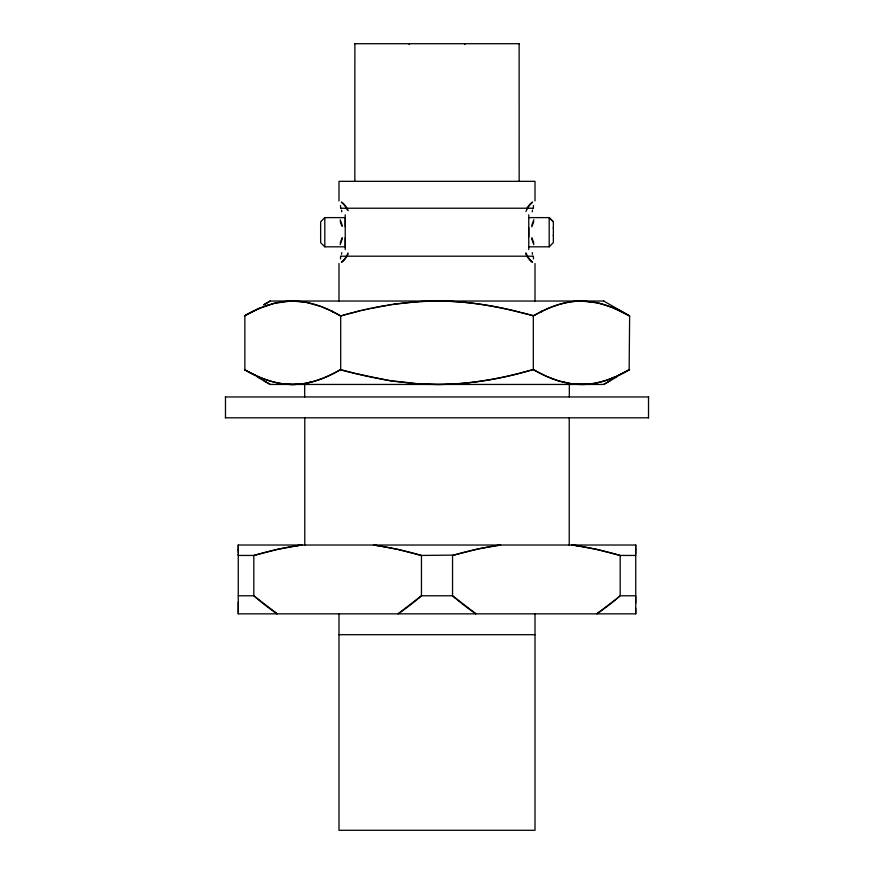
<?xml version="1.0" encoding="UTF-8"?>
<svg xmlns="http://www.w3.org/2000/svg" width="874" height="874" viewBox="0 0 874 874"><rect width="100%" height="100%" fill="white"/><g stroke="black" fill="none" stroke-linecap="round" stroke-linejoin="round"><path stroke-width="1.31" d="M635.737 608.238L635.737 613.843L238.263 613.843L238.263 602.022M238.263 554.061L238.263 555.449L253.821 555.449L256.77 554.597M238.263 549.506L238.263 545.026L635.737 545.026L635.737 546.949M345.241 245.67L345.241 237.837M345.241 226.595L345.241 218.762M354.833 181.333L354.877 43.7M528.759 236.941L528.759 227.502M553.362 236.056L553.362 235.084M553.362 228.376L553.362 227.426M635.737 603.158L635.737 595.784L620.179 595.784L617.361 598.22M635.737 554.061L635.737 549.833M464.651 44.563L465.154 43.7M345.241 217.615L324.811 217.615L320.638 221.81L320.638 242.644L324.811 246.818L345.241 246.818M528.759 246.818L549.189 246.818L553.362 242.622L553.362 221.788L549.189 217.615L528.759 217.615M618.213 597.488L618.879 596.92M418.624 598.22L421.454 595.784L452.546 595.784L455.365 598.209M617.557 598.056L596.778 613.843A250.215 216.697 90 0 0 617.339 598.187M263.806 304.764L270.252 301.038L263.719 304.764M610.194 380.725L603.748 384.451L616.738 377M244.862 315.645L244.862 369.833M340.183 369.833L368.347 376.618M429.669 301.126L437 301.038A307.79 307.79 0 0 1 485.868 305.135A383.544 383.544 0 0 1 518.653 311.974L533.817 315.645M629.138 369.833L629.641 315.94L603.748 301.038M341.69 369.833L340.685 369.549L338.653 370.707M532.31 315.645L533.315 315.94C547.419 307.768 563.14 301.443 579.626 301.06M245.375 315.361L247.954 313.919M339.669 370.128L334.775 372.794A388.231 194.115 -90 0 1 318.387 379.95A307.539 153.769 90 0 1 292.517 384.516A307.539 153.769 90 0 1 286.399 384.21C271.825 382.878 257.994 377.306 245.375 370.128M534.331 315.361L539.225 312.684A388.231 194.115 -90 0 1 555.613 305.529M628.625 370.128C614.804 378.016 599.422 384.057 583.34 384.429M338.14 370.991C323.85 378.955 307.834 384.789 291.282 384.44M248.478 313.635L244.359 315.94L257.579 309.145M249.014 313.351L254.585 310.532M248.795 313.471L250.27 312.684A388.231 194.115 -90 0 1 266.657 305.529M540.23 312.182L542.208 311.177M541.257 311.647L542.393 311.089M617.776 375.711L629.641 369.549L623.719 372.805A388.231 194.115 -90 0 1 607.343 379.95A307.539 153.769 90 0 1 581.483 384.516A307.539 153.769 90 0 1 575.354 384.21C560.387 382.845 546.217 377.011 533.315 369.549L518.653 373.537A383.544 383.544 0 0 1 488.894 379.917M256.224 309.767L259.207 308.446M258.191 308.872L274.305 303.3L290.66 301.06M258.813 308.598L259.447 308.325M325.576 377.153L326.21 376.88M611.8 378.256L614.793 377.033M319.851 379.382L321.851 378.639M266.199 305.758L268.198 305.07M453.748 555.099L421.454 555.449L397.659 549.342L375.459 545.3M294.374 301.06C310.86 301.497 326.57 307.779 340.685 315.94L341.69 315.645M532.31 369.833L533.315 369.549L537.434 371.843M455.496 554.597L452.546 555.449L452.546 595.784L475.959 613.843A250.652 217.069 90 0 1 455.387 598.177M330.459 310.532L340.685 315.94L359.968 310.805M454.95 554.761L478.613 548.85L500.573 545.026M342.695 315.361L344.738 314.782M531.305 370.128L529.262 370.707M345.776 314.498L347.863 313.919M528.224 370.991L520.773 372.99M348.912 313.635L353.227 312.499M354.32 312.215L362.295 310.248M519.68 373.274C488.457 381.348 456.119 385.707 423.846 384.145M309.822 382.386L310.718 382.178M361.432 310.456L368.347 308.872M363.486 309.975L365.889 309.418M308.795 382.594L310.816 382.135M367.419 309.079L394.502 304.108L419.378 301.574M369.593 308.598L370.86 308.325M372.149 308.052L377.448 306.993M378.813 306.719L385.969 305.43M387.477 305.179L389.006 304.939M390.558 304.687L392.153 304.447M299.804 545.3L277.604 549.342L253.821 555.449L253.821 595.784L277.222 613.843A250.652 217.069 90 0 1 256.65 598.177L253.821 595.784L238.263 595.784M393.77 304.218L412.659 302.054L432.073 301.071M298.821 545.452L301.836 545.026L300.809 545.158M297.368 384.287L297.947 384.243M586.323 384.287L586.913 384.243M298.657 384.178C279.462 385.98 260.703 379.076 244.359 369.549L250.281 372.805A388.231 194.115 -90 0 0 256.202 375.711M583.941 384.407L587.612 384.178M420.481 301.508L422.71 301.388M423.846 301.333L428.478 301.159M289.447 301.104L293.762 301.049M578.402 301.104L582.718 301.049M584.553 384.385L572.131 383.839L559.076 381.031M291.282 301.049L292.517 301.038A307.539 153.769 90 0 1 295.587 301.06M580.238 301.049L581.483 301.038A307.539 153.769 90 0 1 584.542 301.06L596.745 302.655A307.539 153.769 90 0 1 598.275 302.983L603.901 304.447M582.718 384.44L575.343 384.178M433.286 301.06C462.433 300.634 491.494 304.939 519.68 312.215M354.833 43.7L519.167 43.7M341.068 208.231L532.932 208.231M341.068 256.202L532.932 256.202M270.175 301.038L603.825 301.038M270.175 384.451L603.825 384.451M225.339 396.96L648.661 396.96M225.339 417.816L648.661 417.816M574.196 545.3L596.396 549.342L620.179 555.449L635.737 555.449M338.992 634.688L535.008 634.688M437 384.451L415.696 383.664L393.77 381.272M598.34 302.983L581.483 301.038A307.539 153.769 90 0 0 555.624 305.616M583.34 301.06L584.553 301.104M286.388 384.178L290.66 384.429M289.447 384.385L290.059 384.407M422.71 384.101L420.47 383.981M419.378 383.915L388.471 380.452L354.32 373.274M573.191 545.158L572.164 545.026L575.179 545.452M374.454 545.158L373.427 545.026L376.443 545.452A440.682 381.643 90 0 1 421.432 555.525M392.153 381.031L369.604 376.891M596.745 302.655L611.8 307.222L628.625 315.361M520.773 312.499L528.224 314.498M353.227 372.99L345.776 370.991M529.262 314.782L531.305 315.361M344.738 370.707L342.695 370.128M604.699 304.698L615.809 308.872M558.278 380.791L547.157 376.607M320.9 306.468L306.523 302.393L292.517 301.038A307.539 153.769 90 0 0 266.668 305.616M553.078 379.021L551.712 378.497M321.599 306.73L329.869 310.248M614.553 308.325L615.187 308.598M546.545 376.333L544.131 375.23M616.421 309.145L618.836 310.248M619.415 310.532L629.641 315.94L623.719 312.684A388.231 194.115 90 0 0 614.815 308.446M543.541 374.957L537.969 372.138M332.186 311.363L332.743 311.647M257.262 377L270.252 384.451L263.806 380.725M553.362 221.81L549.189 217.702L549.189 246.818M408.846 43.7L409.349 44.563M635.737 547.889L635.737 549.342M519.123 43.7L519.167 181.333M238.263 549.67L238.263 552.696M648.519 396.96L648.519 417.816M635.737 545.026L635.737 613.843M620.179 555.449L620.179 595.784M569.335 384.451L569.335 396.96M569.225 417.816L569.225 545.234M535.008 200.933L535.008 181.333L338.992 181.333L338.992 200.933M535.008 263.5L535.008 301.038M535.008 613.843L535.008 830.3L338.992 830.3L338.992 613.843M533.315 315.94L533.315 369.549M528.759 214.807L528.759 249.625M421.454 555.449L421.454 595.784L398.041 613.843A250.215 216.697 -90 0 0 418.602 598.187M345.241 214.807L345.241 249.625M340.685 315.94L340.685 369.549M338.992 263.5L338.992 301.038M324.811 217.615L324.811 246.818M304.775 417.816L304.775 545.234M304.665 384.451L304.665 396.96M238.263 545.026L238.263 613.843M225.481 396.96L225.481 417.816M256.781 554.662A430.838 373.122 90 0 1 301.825 544.939M455.518 554.662A430.838 373.122 -90 0 1 500.562 544.939M572.175 544.939A430.838 373.122 -90 0 1 577.255 545.704M575.19 545.365A440.682 381.643 -90 0 1 620.169 555.503M488.883 379.84A307.79 307.79 0 0 1 437 384.505M564.68 382.495A307.539 153.769 90 0 1 563.162 382.135M331.814 311.199A388.231 194.115 -90 0 1 333.289 311.942M342.389 238.416A33.715 5.714 -73.9 0 1 340.183 244.698M342.182 237.531A33.715 5.058 -72.6 0 1 340.204 243.016M348.081 252.892A33.715 14.126 -86.1 0 1 341.516 261.982M340.183 219.745A33.715 5.714 73.9 0 1 342.389 226.027M341.472 202.014A33.715 14.366 86.3 0 1 348.278 210.667M341.516 202.451A33.715 14.126 86.1 0 1 347.251 209.815M341.756 211.825A30.732 1.682 79.6 0 1 341.526 210.121M340.642 208.252A31.049 2.447 81.2 0 1 340.51 205.51M340.204 221.417A33.715 5.058 72.6 0 1 341.92 226.148M533.49 205.51A31.049 2.447 -81.2 0 1 533.359 208.252M525.919 211.541A33.715 14.126 -86.1 0 1 532.485 202.451M532.474 210.121A30.732 1.682 -79.6 0 1 532.244 211.825M531.818 226.901A33.715 5.058 -72.6 0 1 533.796 221.417M531.873 225.241A33.715 5.714 -73.9 0 1 533.817 219.745M526.694 208.777A33.715 14.366 -86.3 0 1 532.528 202.014M532.485 261.982A33.715 14.126 86.1 0 1 525.919 252.892M532.528 262.418A33.715 14.366 86.3 0 1 525.722 253.766M533.817 244.698A33.715 5.714 73.9 0 1 531.611 238.416M533.796 243.016A33.715 5.058 72.6 0 1 531.884 237.717M532.244 252.608A30.732 1.682 79.6 0 1 532.474 254.312M533.359 256.191A31.049 2.447 81.2 0 1 533.49 258.923M348.038 254.268A33.715 14.366 -86.3 0 1 341.472 262.418M340.51 258.923A31.049 2.447 -81.2 0 1 340.642 256.191M341.526 254.312A30.732 1.682 -79.6 0 1 341.756 252.608M296.799 545.671A440.682 381.643 90 0 1 298.81 545.365M275.692 612.849A250.215 216.697 -90 0 1 274.185 611.811M599.826 611.8A250.652 217.069 90 0 1 598.319 612.849"/></g></svg>
